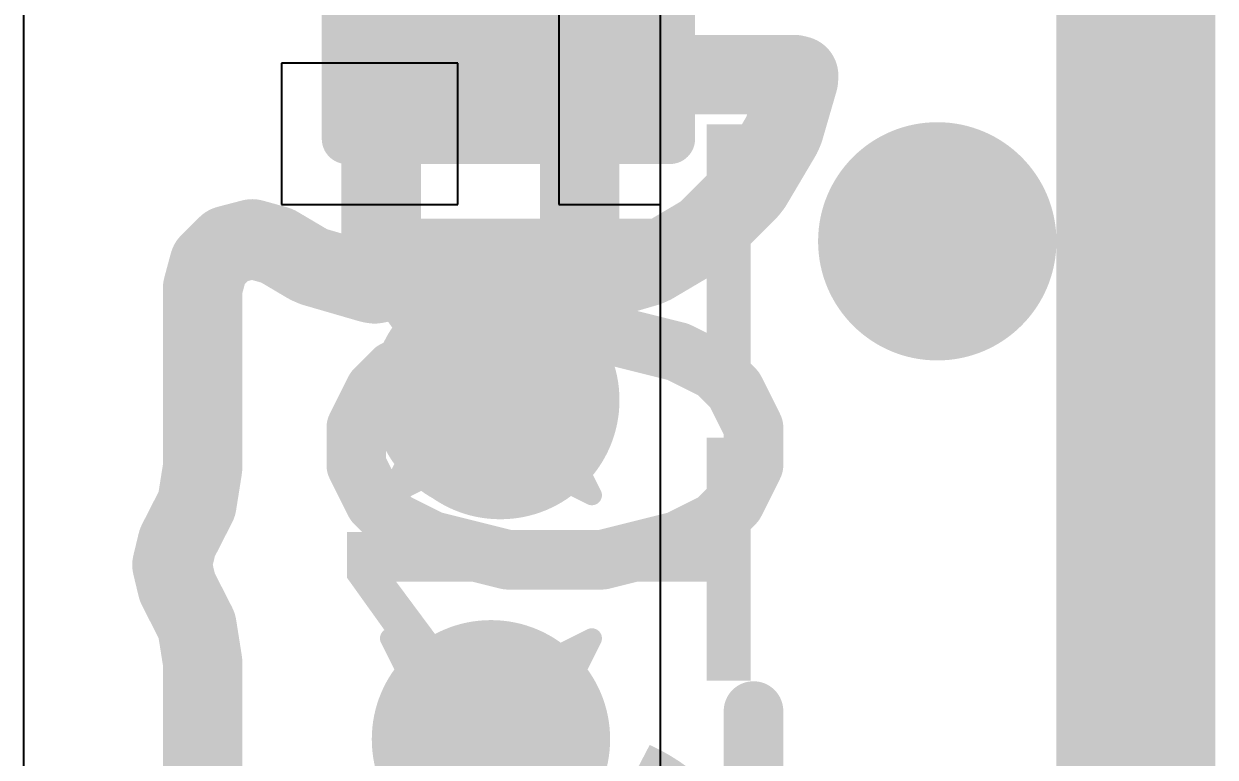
# Model space of a CAD drawing. Header units: inches. Extents: x 0 to 12.4, y -0.6 to 2.2.
# Drawn here: x 2.446 to 2.5641, y 0.1306 to 0.2033 of the extents above; entities that cross this region are included whole.
import ezdxf

# ---------------------------------------------------------------- set-up
doc = ezdxf.new("R2010")
doc.units = ezdxf.units.IN
doc.header["$MEASUREMENT"] = 0
for name, color, linetype in [('Board_Outline', 216, 'Continuous'), ('Bottom Layer', 5, 'Continuous'), ('Dimension', 6, 'Continuous'), ('Drill Drawing', 1, 'Continuous'), ('Mechanical 4', 56, 'Continuous'), ('Top Layer', 1, 'Continuous'), ('Top Overlay', 2, 'Continuous'), ('Top Paste', 8, 'Continuous'), ('Top Solder', 216, 'Continuous'), ('Via Holes', 16, 'Continuous')]:
    doc.layers.add(name, color=color, linetype=linetype)
doc.styles.add('Arial', font='', dxfattribs={"height": 0.2})
doc.styles.get('Arial').set_extended_font_data('Arial')

# ---------------------------------------------------------------- blocks, each defined once
blk = doc.blocks.new('C___0402_58')
at = {"layer": 'Top Layer'}
for points in [[(-0.0275, -0.0125), (-0.0275, 0.0125), (-0.009499999999999998, 0.0125), (-0.009500000000000001, -0.0125)], [(0.009499999999999998, -0.0125), (0.009500000000000001, 0.0125), (0.0275, 0.0125), (0.0275, -0.0125)]]:
    blk.add_hatch(color=1, dxfattribs=at).paths.add_polyline_path(points)
at = {"layer": 'Top Paste'}
for points in [[(-0.0275, -0.0125), (-0.0275, 0.0125), (-0.009499999999999998, 0.0125), (-0.009500000000000001, -0.0125)], [(0.009499999999999998, -0.0125), (0.009500000000000001, 0.0125), (0.0275, 0.0125), (0.0275, -0.0125)]]:
    blk.add_hatch(color=8, dxfattribs=at).paths.add_polyline_path(points)
at = {"layer": 'Top Solder'}
for points in [[(-0.0298622, -0.0148622), (-0.0298622, 0.0148622), (-0.007137799999999999, 0.0148622), (-0.007137800000000001, -0.0148622)], [(0.007137799999999999, -0.0148622), (0.007137800000000001, 0.0148622), (0.0298622, 0.0148622), (0.0298622, -0.0148622)]]:
    blk.add_hatch(color=216, dxfattribs=at).paths.add_polyline_path(points)
at = {"layer": 'Top Overlay'}
for points in [[(-0.031, 0.016, 0.005, 0.005, 0), (-0.011, 0.016, 0.005, 0.005, 0)], [(-0.031, 0.016, 0.005, 0.005, 0), (-0.031, -0.016, 0.005, 0.005, 0)], [(0.011, 0.016, 0.005, 0.005, 0), (0.031, 0.016, 0.005, 0.005, 0)], [(0.031, 0.016, 0.005, 0.005, 0), (0.031, -0.016, 0.005, 0.005, 0)], [(-0.031, -0.016, 0.005, 0.005, 0), (-0.011, -0.016, 0.005, 0.005, 0)], [(0.011, -0.016, 0.005, 0.005, 0), (0.031, -0.016, 0.005, 0.005, 0)]]:
    blk.add_lwpolyline(points, format="xyseb", dxfattribs=at)
for points in [[(-0.03225, 0.016, 0.0025, 0.0025, 1), (-0.02975, 0.016, 0.0025, 0.0025, 1)], [(-0.03225, 0.016, 0.0025, 0.0025, 1), (-0.02975, 0.016, 0.0025, 0.0025, 1)], [(-0.01225, 0.016, 0.0025, 0.0025, 1), (-0.00975, 0.016, 0.0025, 0.0025, 1)], [(0.00975, 0.016, 0.0025, 0.0025, 1), (0.01225, 0.016, 0.0025, 0.0025, 1)], [(0.02975, 0.016, 0.0025, 0.0025, 1), (0.03225, 0.016, 0.0025, 0.0025, 1)], [(0.02975, 0.016, 0.0025, 0.0025, 1), (0.03225, 0.016, 0.0025, 0.0025, 1)], [(-0.03225, -0.016, 0.0025, 0.0025, 1), (-0.02975, -0.016, 0.0025, 0.0025, 1)], [(-0.03225, -0.016, 0.0025, 0.0025, 1), (-0.02975, -0.016, 0.0025, 0.0025, 1)], [(-0.01225, -0.016, 0.0025, 0.0025, 1), (-0.00975, -0.016, 0.0025, 0.0025, 1)], [(0.00975, -0.016, 0.0025, 0.0025, 1), (0.01225, -0.016, 0.0025, 0.0025, 1)], [(0.02975, -0.016, 0.0025, 0.0025, 1), (0.03225, -0.016, 0.0025, 0.0025, 1)], [(0.02975, -0.016, 0.0025, 0.0025, 1), (0.03225, -0.016, 0.0025, 0.0025, 1)]]:
    blk.add_lwpolyline(points, format="xyseb", close=True, dxfattribs=at)

msp = doc.modelspace()

# ---------------------------------------------------------------- hatches: boundary and pattern name
at = {"layer": 'Bottom Layer'}
h = msp.add_hatch(color=5, dxfattribs=at)
edge = h.paths.add_edge_path()
edge.add_arc((2.4922756, 0.1665985), 0.011811, 0, 360)
h = msp.add_hatch(color=5, dxfattribs=at)
edge = h.paths.add_edge_path()
edge.add_arc((2.4922756, 0.132399), 0.011811, 0, 360)
at = {"layer": 'Dimension'}
h = msp.add_hatch(color=6, dxfattribs=at)
edge = h.paths.add_edge_path()
edge.add_arc((2.53651, 0.1817683), 0.011811, 0, 360)
h = msp.add_hatch(color=6, dxfattribs=at)
edge = h.paths.add_edge_path()
edge.add_arc((2.4932029, 0.1660202), 0.011811, 0, 360)
at = {"layer": 'Top Layer'}
h = msp.add_hatch(color=1, dxfattribs=at)
edge = h.paths.add_edge_path()
edge.add_arc((2.4922756, 0.1665985), 0.011811, 0, 360)
h = msp.add_hatch(color=1, dxfattribs=at)
edge = h.paths.add_edge_path()
edge.add_arc((2.4922756, 0.132399), 0.011811, 0, 360)
at = {"layer": 'Via Holes'}
h = msp.add_hatch(color=7, dxfattribs=at)
edge = h.paths.add_edge_path()
edge.add_arc((2.4922756, 0.1665985), 0.0059055, 0, 360)
h = msp.add_hatch(color=7, dxfattribs=at)
edge = h.paths.add_edge_path()
edge.add_arc((2.4922756, 0.132399), 0.0059055, 0, 360)

# ---------------------------------------------------------------- linework, layer by layer
at = {"layer": 'Board_Outline'}
msp.add_lwpolyline([(2.5590551, -0.4330709, 0.01, 0.01, 0), (2.5590551, 1.9685039, 0.01, 0.01, 0)], format="xyseb", dxfattribs=at)
at = {"layer": 'Bottom Layer'}
msp.add_line((2.509055, 0.3504187), (2.509055, -0.3830709), dxfattribs=at)
at = {"layer": 'Dimension'}
for points in [[(2.5522383, -0.4196294, 0.007874, 0.007874, 0), (2.5522383, 1.9563943, 0.007874, 0.007874, 0)], [(2.4813919, 0.1781605, 0.007874, 0.007874, 0), (2.4813919, 0.2131069, 0.007874, 0.007874, 0)], [(2.5010769, 0.1976609, 0.007874, 0.007874, 0), (2.5012128, 0.1981679, 0.007874, 0.007874, 0)], [(2.5012128, 0.1981679, 0.007874, 0.007874, 0), (2.5017197, 0.1983037, 0.007874, 0.007874, 0)], [(2.5017197, 0.1983037, 0.007874, 0.007874, 0), (2.5223397, 0.1983037, 0.007874, 0.007874, 0)], [(2.5223397, 0.1983037, 0.007874, 0.007874, 0), (2.522772, 0.1982017, 0.007874, 0.007874, 0)], [(2.5227493, 0.1977582, 0.007874, 0.007874, 0), (2.522772, 0.1982017, 0.007874, 0.007874, 0)], [(2.5010769, 0.1781605, 0.007874, 0.007874, 0), (2.5010769, 0.1976609, 0.007874, 0.007874, 0)], [(2.5213213, 0.1928428, 0.007874, 0.007874, 0), (2.5227493, 0.1977582, 0.007874, 0.007874, 0)], [(2.5181514, 0.1873328, 0.007874, 0.007874, 0), (2.5210793, 0.1922837, 0.007874, 0.007874, 0)], [(2.5210793, 0.1922837, 0.007874, 0.007874, 0), (2.5213213, 0.1928428, 0.007874, 0.007874, 0)], [(2.5137106, 0.182784, 0.007874, 0.007874, 0), (2.5177777, 0.1868511, 0.007874, 0.007874, 0)], [(2.5177777, 0.1868511, 0.007874, 0.007874, 0), (2.5181514, 0.1873328, 0.007874, 0.007874, 0)], [(2.5132289, 0.1824104, 0.007874, 0.007874, 0), (2.5137106, 0.182784, 0.007874, 0.007874, 0)], [(2.4661581, 0.1813713, 0.007874, 0.007874, 0), (2.4686152, 0.1820124, 0.007874, 0.007874, 0)], [(2.4686152, 0.1820124, 0.007874, 0.007874, 0), (2.471062, 0.1813328, 0.007874, 0.007874, 0)], [(2.5082781, 0.1794824, 0.007874, 0.007874, 0), (2.5132289, 0.1824104, 0.007874, 0.007874, 0)], [(2.4643554, 0.1795827, 0.007874, 0.007874, 0), (2.4661581, 0.1813713, 0.007874, 0.007874, 0)], [(2.471062, 0.1813328, 0.007874, 0.007874, 0), (2.4741907, 0.1794824, 0.007874, 0.007874, 0)], [(2.463695, 0.1771308, 0.007874, 0.007874, 0), (2.4643554, 0.1795827, 0.007874, 0.007874, 0)], [(2.4741907, 0.1794824, 0.007874, 0.007874, 0), (2.47475, 0.1792404, 0.007874, 0.007874, 0)], [(2.47475, 0.1792404, 0.007874, 0.007874, 0), (2.4803288, 0.1776196, 0.007874, 0.007874, 0)], [(2.5021401, 0.1776196, 0.007874, 0.007874, 0), (2.5077187, 0.1792404, 0.007874, 0.007874, 0)], [(2.5077187, 0.1792404, 0.007874, 0.007874, 0), (2.5082781, 0.1794824, 0.007874, 0.007874, 0)], [(2.4812459, 0.177643, 0.007874, 0.007874, 0), (2.4813919, 0.1781604, 0.007874, 0.007874, 0)], [(2.4813919, 0.1781604, 0.007874, 0.007874, 0), (2.4813919, 0.1781605, 0.007874, 0.007874, 0)], [(2.4813919, 0.1781605, 0.007874, 0.007874, 0), (2.5010769, 0.1781605, 0.007874, 0.007874, 0)], [(2.4813919, 0.1781605, 0.007874, 0.007874, 0), (2.5010769, 0.1781605, 0.007874, 0.007874, 0)], [(2.5010769, 0.1781605, 0.007874, 0.007874, 0), (2.5012228, 0.177643, 0.007874, 0.007874, 0)], [(2.463695, 0.1592984, 0.007874, 0.007874, 0), (2.463695, 0.1771308, 0.007874, 0.007874, 0)], [(2.4803288, 0.1776196, 0.007874, 0.007874, 0), (2.4807456, 0.1775435, 0.007874, 0.007874, 0)], [(2.4807456, 0.1775435, 0.007874, 0.007874, 0), (2.4812459, 0.177643, 0.007874, 0.007874, 0)], [(2.5012228, 0.177643, 0.007874, 0.007874, 0), (2.5017231, 0.1775435, 0.007874, 0.007874, 0)], [(2.5017231, 0.1775435, 0.007874, 0.007874, 0), (2.5021401, 0.1776196, 0.007874, 0.007874, 0)], [(2.4631248, 0.1556984, 0.007874, 0.007874, 0), (2.463695, 0.1592984, 0.007874, 0.007874, 0)], [(2.4612134, 0.1519469, 0.007874, 0.007874, 0), (2.4631248, 0.1556984, 0.007874, 0.007874, 0)], [(2.4611884, 0.151898, 0.007874, 0.007874, 0), (2.4612134, 0.1519469, 0.007874, 0.007874, 0)], [(2.4606563, 0.1496817, 0.007874, 0.007874, 0), (2.4611884, 0.151898, 0.007874, 0.007874, 0)], [(2.4606563, 0.1496817, 0.007874, 0.007874, 0), (2.4611884, 0.1474654, 0.007874, 0.007874, 0)], [(2.4611884, 0.1474654, 0.007874, 0.007874, 0), (2.4631248, 0.1436649, 0.007874, 0.007874, 0)], [(2.4631248, 0.1436649, 0.007874, 0.007874, 0), (2.463695, 0.1400649, 0.007874, 0.007874, 0)], [(2.463695, 0.1092984, 0.007874, 0.007874, 0), (2.463695, 0.1400649, 0.007874, 0.007874, 0)]]:
    msp.add_lwpolyline(points, format="xyseb", dxfattribs=at)
for points in [[(2.4992443, 0.1981679, 0.003937, 0.003937, 1), (2.5031813, 0.1981679, 0.003937, 0.003937, 1)], [(2.4992443, 0.1981679, 0.003937, 0.003937, 1), (2.5031813, 0.1981679, 0.003937, 0.003937, 1)], [(2.4997512, 0.1983037, 0.003937, 0.003937, 1), (2.5036882, 0.1983037, 0.003937, 0.003937, 1)], [(2.4997512, 0.1983037, 0.003937, 0.003937, 1), (2.5036882, 0.1983037, 0.003937, 0.003937, 1)], [(2.5203712, 0.1983037, 0.003937, 0.003937, 1), (2.5243082, 0.1983037, 0.003937, 0.003937, 1)], [(2.5203712, 0.1983037, 0.003937, 0.003937, 1), (2.5243082, 0.1983037, 0.003937, 0.003937, 1)], [(2.5208035, 0.1982017, 0.003937, 0.003937, 1), (2.5247405, 0.1982017, 0.003937, 0.003937, 1)], [(2.5208035, 0.1982017, 0.003937, 0.003937, 1), (2.5247405, 0.1982017, 0.003937, 0.003937, 1)], [(2.4991084, 0.1976609, 0.003937, 0.003937, 1), (2.5030454, 0.1976609, 0.003937, 0.003937, 1)], [(2.4991084, 0.1976609, 0.003937, 0.003937, 1), (2.5030454, 0.1976609, 0.003937, 0.003937, 1)], [(2.5207808, 0.1977582, 0.003937, 0.003937, 1), (2.5247178, 0.1977582, 0.003937, 0.003937, 1)], [(2.5207808, 0.1977582, 0.003937, 0.003937, 1), (2.5247178, 0.1977582, 0.003937, 0.003937, 1)], [(2.5191108, 0.1922837, 0.003937, 0.003937, 1), (2.5230478, 0.1922837, 0.003937, 0.003937, 1)], [(2.5191108, 0.1922837, 0.003937, 0.003937, 1), (2.5230478, 0.1922837, 0.003937, 0.003937, 1)], [(2.5193528, 0.1928428, 0.003937, 0.003937, 1), (2.5232898, 0.1928428, 0.003937, 0.003937, 1)], [(2.5193528, 0.1928428, 0.003937, 0.003937, 1), (2.5232898, 0.1928428, 0.003937, 0.003937, 1)], [(2.5158092, 0.1868511, 0.003937, 0.003937, 1), (2.5197462, 0.1868511, 0.003937, 0.003937, 1)], [(2.5158092, 0.1868511, 0.003937, 0.003937, 1), (2.5197462, 0.1868511, 0.003937, 0.003937, 1)], [(2.5161829, 0.1873328, 0.003937, 0.003937, 1), (2.5201199, 0.1873328, 0.003937, 0.003937, 1)], [(2.5161829, 0.1873328, 0.003937, 0.003937, 1), (2.5201199, 0.1873328, 0.003937, 0.003937, 1)], [(2.5117421, 0.182784, 0.003937, 0.003937, 1), (2.5156791, 0.182784, 0.003937, 0.003937, 1)], [(2.5117421, 0.182784, 0.003937, 0.003937, 1), (2.5156791, 0.182784, 0.003937, 0.003937, 1)], [(2.4666467, 0.1820124, 0.003937, 0.003937, 1), (2.4705837, 0.1820124, 0.003937, 0.003937, 1)], [(2.4666467, 0.1820124, 0.003937, 0.003937, 1), (2.4705837, 0.1820124, 0.003937, 0.003937, 1)], [(2.5112604, 0.1824104, 0.003937, 0.003937, 1), (2.5151974, 0.1824104, 0.003937, 0.003937, 1)], [(2.5112604, 0.1824104, 0.003937, 0.003937, 1), (2.5151974, 0.1824104, 0.003937, 0.003937, 1)], [(2.4641896, 0.1813713, 0.003937, 0.003937, 1), (2.4681266, 0.1813713, 0.003937, 0.003937, 1)], [(2.4641896, 0.1813713, 0.003937, 0.003937, 1), (2.4681266, 0.1813713, 0.003937, 0.003937, 1)], [(2.4690935, 0.1813328, 0.003937, 0.003937, 1), (2.4730305, 0.1813328, 0.003937, 0.003937, 1)], [(2.4690935, 0.1813328, 0.003937, 0.003937, 1), (2.4730305, 0.1813328, 0.003937, 0.003937, 1)], [(2.4623869, 0.1795827, 0.003937, 0.003937, 1), (2.4663239, 0.1795827, 0.003937, 0.003937, 1)], [(2.4623869, 0.1795827, 0.003937, 0.003937, 1), (2.4663239, 0.1795827, 0.003937, 0.003937, 1)], [(2.4722222, 0.1794824, 0.003937, 0.003937, 1), (2.4761592, 0.1794824, 0.003937, 0.003937, 1)], [(2.4722222, 0.1794824, 0.003937, 0.003937, 1), (2.4761592, 0.1794824, 0.003937, 0.003937, 1)], [(2.4727815, 0.1792404, 0.003937, 0.003937, 1), (2.4767185, 0.1792404, 0.003937, 0.003937, 1)], [(2.4727815, 0.1792404, 0.003937, 0.003937, 1), (2.4767185, 0.1792404, 0.003937, 0.003937, 1)], [(2.5057502, 0.1792404, 0.003937, 0.003937, 1), (2.5096872, 0.1792404, 0.003937, 0.003937, 1)], [(2.5057502, 0.1792404, 0.003937, 0.003937, 1), (2.5096872, 0.1792404, 0.003937, 0.003937, 1)], [(2.5063096, 0.1794824, 0.003937, 0.003937, 1), (2.5102466, 0.1794824, 0.003937, 0.003937, 1)], [(2.5063096, 0.1794824, 0.003937, 0.003937, 1), (2.5102466, 0.1794824, 0.003937, 0.003937, 1)], [(2.4794234, 0.1781605, 0.003937, 0.003937, 1), (2.4833604, 0.1781605, 0.003937, 0.003937, 1)], [(2.4794234, 0.1781605, 0.003937, 0.003937, 1), (2.4833604, 0.1781605, 0.003937, 0.003937, 1)], [(2.4794234, 0.1781605, 0.003937, 0.003937, 1), (2.4833604, 0.1781605, 0.003937, 0.003937, 1)], [(2.4794234, 0.1781605, 0.003937, 0.003937, 1), (2.4833604, 0.1781605, 0.003937, 0.003937, 1)], [(2.4794234, 0.1781604, 0.003937, 0.003937, 1), (2.4833604, 0.1781604, 0.003937, 0.003937, 1)], [(2.4794234, 0.1781604, 0.003937, 0.003937, 1), (2.4833604, 0.1781604, 0.003937, 0.003937, 1)], [(2.4991084, 0.1781605, 0.003937, 0.003937, 1), (2.5030454, 0.1781605, 0.003937, 0.003937, 1)], [(2.4991084, 0.1781605, 0.003937, 0.003937, 1), (2.5030454, 0.1781605, 0.003937, 0.003937, 1)], [(2.4991084, 0.1781605, 0.003937, 0.003937, 1), (2.5030454, 0.1781605, 0.003937, 0.003937, 1)], [(2.4991084, 0.1781605, 0.003937, 0.003937, 1), (2.5030454, 0.1781605, 0.003937, 0.003937, 1)], [(2.4617265, 0.1771308, 0.003937, 0.003937, 1), (2.4656635, 0.1771308, 0.003937, 0.003937, 1)], [(2.4617265, 0.1771308, 0.003937, 0.003937, 1), (2.4656635, 0.1771308, 0.003937, 0.003937, 1)], [(2.4783603, 0.1776196, 0.003937, 0.003937, 1), (2.4822973, 0.1776196, 0.003937, 0.003937, 1)], [(2.4783603, 0.1776196, 0.003937, 0.003937, 1), (2.4822973, 0.1776196, 0.003937, 0.003937, 1)], [(2.4787771, 0.1775435, 0.003937, 0.003937, 1), (2.4827141, 0.1775435, 0.003937, 0.003937, 1)], [(2.4787771, 0.1775435, 0.003937, 0.003937, 1), (2.4827141, 0.1775435, 0.003937, 0.003937, 1)], [(2.4792774, 0.177643, 0.003937, 0.003937, 1), (2.4832144, 0.177643, 0.003937, 0.003937, 1)], [(2.4792774, 0.177643, 0.003937, 0.003937, 1), (2.4832144, 0.177643, 0.003937, 0.003937, 1)], [(2.4992543, 0.177643, 0.003937, 0.003937, 1), (2.5031913, 0.177643, 0.003937, 0.003937, 1)], [(2.4992543, 0.177643, 0.003937, 0.003937, 1), (2.5031913, 0.177643, 0.003937, 0.003937, 1)], [(2.4997546, 0.1775435, 0.003937, 0.003937, 1), (2.5036916, 0.1775435, 0.003937, 0.003937, 1)], [(2.4997546, 0.1775435, 0.003937, 0.003937, 1), (2.5036916, 0.1775435, 0.003937, 0.003937, 1)], [(2.5001716, 0.1776196, 0.003937, 0.003937, 1), (2.5041086, 0.1776196, 0.003937, 0.003937, 1)], [(2.5001716, 0.1776196, 0.003937, 0.003937, 1), (2.5041086, 0.1776196, 0.003937, 0.003937, 1)], [(2.4617265, 0.1592984, 0.003937, 0.003937, 1), (2.4656635, 0.1592984, 0.003937, 0.003937, 1)], [(2.4617265, 0.1592984, 0.003937, 0.003937, 1), (2.4656635, 0.1592984, 0.003937, 0.003937, 1)], [(2.4611563, 0.1556984, 0.003937, 0.003937, 1), (2.4650933, 0.1556984, 0.003937, 0.003937, 1)], [(2.4611563, 0.1556984, 0.003937, 0.003937, 1), (2.4650933, 0.1556984, 0.003937, 0.003937, 1)], [(2.4592449, 0.1519469, 0.003937, 0.003937, 1), (2.4631819, 0.1519469, 0.003937, 0.003937, 1)], [(2.4592449, 0.1519469, 0.003937, 0.003937, 1), (2.4631819, 0.1519469, 0.003937, 0.003937, 1)], [(2.4592199, 0.151898, 0.003937, 0.003937, 1), (2.4631569, 0.151898, 0.003937, 0.003937, 1)], [(2.4592199, 0.151898, 0.003937, 0.003937, 1), (2.4631569, 0.151898, 0.003937, 0.003937, 1)], [(2.4586878, 0.1496817, 0.003937, 0.003937, 1), (2.4626248, 0.1496817, 0.003937, 0.003937, 1)], [(2.4586878, 0.1496817, 0.003937, 0.003937, 1), (2.4626248, 0.1496817, 0.003937, 0.003937, 1)], [(2.4592199, 0.1474654, 0.003937, 0.003937, 1), (2.4631569, 0.1474654, 0.003937, 0.003937, 1)], [(2.4592199, 0.1474654, 0.003937, 0.003937, 1), (2.4631569, 0.1474654, 0.003937, 0.003937, 1)], [(2.4611563, 0.1436649, 0.003937, 0.003937, 1), (2.4650933, 0.1436649, 0.003937, 0.003937, 1)], [(2.4611563, 0.1436649, 0.003937, 0.003937, 1), (2.4650933, 0.1436649, 0.003937, 0.003937, 1)], [(2.4617265, 0.1400649, 0.003937, 0.003937, 1), (2.4656635, 0.1400649, 0.003937, 0.003937, 1)], [(2.4617265, 0.1400649, 0.003937, 0.003937, 1), (2.4656635, 0.1400649, 0.003937, 0.003937, 1)]]:
    msp.add_lwpolyline(points, format="xyseb", close=True, dxfattribs=at)
at = {"layer": 'Drill Drawing'}
for points in [[(2.4822756, 0.1765985, 0.002, 0.002, 0), (2.4922756, 0.1715985, 0.002, 0.002, 0)], [(2.4822756, 0.1765985, 0.002, 0.002, 0), (2.4872756, 0.1665985, 0.002, 0.002, 0)], [(2.4922756, 0.1715985, 0.002, 0.002, 0), (2.5022756, 0.1765985, 0.002, 0.002, 0)], [(2.4972756, 0.1665985, 0.002, 0.002, 0), (2.5022756, 0.1765985, 0.002, 0.002, 0)], [(2.4822756, 0.1565985, 0.002, 0.002, 0), (2.4872756, 0.1665985, 0.002, 0.002, 0)], [(2.4972756, 0.1665985, 0.002, 0.002, 0), (2.5022756, 0.1565985, 0.002, 0.002, 0)], [(2.4822756, 0.1565985, 0.002, 0.002, 0), (2.4922756, 0.1615985, 0.002, 0.002, 0)], [(2.4922756, 0.1615985, 0.002, 0.002, 0), (2.5022756, 0.1565985, 0.002, 0.002, 0)], [(2.4822756, 0.142399, 0.002, 0.002, 0), (2.4922756, 0.137399, 0.002, 0.002, 0)], [(2.4822756, 0.142399, 0.002, 0.002, 0), (2.4872756, 0.132399, 0.002, 0.002, 0)], [(2.4922756, 0.137399, 0.002, 0.002, 0), (2.5022756, 0.142399, 0.002, 0.002, 0)], [(2.4972756, 0.132399, 0.002, 0.002, 0), (2.5022756, 0.142399, 0.002, 0.002, 0)], [(2.4822756, 0.122399, 0.002, 0.002, 0), (2.4872756, 0.132399, 0.002, 0.002, 0)], [(2.4972756, 0.132399, 0.002, 0.002, 0), (2.5022756, 0.122399, 0.002, 0.002, 0)]]:
    msp.add_lwpolyline(points, format="xyseb", dxfattribs=at)
for points in [[(2.4817756, 0.1765985, 0.001, 0.001, 1), (2.4827756, 0.1765985, 0.001, 0.001, 1)], [(2.4817756, 0.1765985, 0.001, 0.001, 1), (2.4827756, 0.1765985, 0.001, 0.001, 1)], [(2.5017756, 0.1765985, 0.001, 0.001, 1), (2.5027756, 0.1765985, 0.001, 0.001, 1)], [(2.5017756, 0.1765985, 0.001, 0.001, 1), (2.5027756, 0.1765985, 0.001, 0.001, 1)], [(2.4917756, 0.1715985, 0.001, 0.001, 1), (2.4927756, 0.1715985, 0.001, 0.001, 1)], [(2.4917756, 0.1715985, 0.001, 0.001, 1), (2.4927756, 0.1715985, 0.001, 0.001, 1)], [(2.4867756, 0.1665985, 0.001, 0.001, 1), (2.4877756, 0.1665985, 0.001, 0.001, 1)], [(2.4867756, 0.1665985, 0.001, 0.001, 1), (2.4877756, 0.1665985, 0.001, 0.001, 1)], [(2.4967756, 0.1665985, 0.001, 0.001, 1), (2.4977756, 0.1665985, 0.001, 0.001, 1)], [(2.4967756, 0.1665985, 0.001, 0.001, 1), (2.4977756, 0.1665985, 0.001, 0.001, 1)], [(2.4917756, 0.1615985, 0.001, 0.001, 1), (2.4927756, 0.1615985, 0.001, 0.001, 1)], [(2.4917756, 0.1615985, 0.001, 0.001, 1), (2.4927756, 0.1615985, 0.001, 0.001, 1)], [(2.4817756, 0.1565985, 0.001, 0.001, 1), (2.4827756, 0.1565985, 0.001, 0.001, 1)], [(2.4817756, 0.1565985, 0.001, 0.001, 1), (2.4827756, 0.1565985, 0.001, 0.001, 1)], [(2.5017756, 0.1565985, 0.001, 0.001, 1), (2.5027756, 0.1565985, 0.001, 0.001, 1)], [(2.5017756, 0.1565985, 0.001, 0.001, 1), (2.5027756, 0.1565985, 0.001, 0.001, 1)], [(2.4817756, 0.142399, 0.001, 0.001, 1), (2.4827756, 0.142399, 0.001, 0.001, 1)], [(2.4817756, 0.142399, 0.001, 0.001, 1), (2.4827756, 0.142399, 0.001, 0.001, 1)], [(2.5017756, 0.142399, 0.001, 0.001, 1), (2.5027756, 0.142399, 0.001, 0.001, 1)], [(2.5017756, 0.142399, 0.001, 0.001, 1), (2.5027756, 0.142399, 0.001, 0.001, 1)], [(2.4917756, 0.137399, 0.001, 0.001, 1), (2.4927756, 0.137399, 0.001, 0.001, 1)], [(2.4917756, 0.137399, 0.001, 0.001, 1), (2.4927756, 0.137399, 0.001, 0.001, 1)], [(2.4867756, 0.132399, 0.001, 0.001, 1), (2.4877756, 0.132399, 0.001, 0.001, 1)], [(2.4867756, 0.132399, 0.001, 0.001, 1), (2.4877756, 0.132399, 0.001, 0.001, 1)], [(2.4967756, 0.132399, 0.001, 0.001, 1), (2.4977756, 0.132399, 0.001, 0.001, 1)], [(2.4967756, 0.132399, 0.001, 0.001, 1), (2.4977756, 0.132399, 0.001, 0.001, 1)]]:
    msp.add_lwpolyline(points, format="xyseb", close=True, dxfattribs=at)
at = {"layer": 'Mechanical 4'}
for points in [[(2.4864274, 0.1708143, 0.0059055, 0.0059055, 0), (2.4939265, 0.1726891, 0.0059055, 0.0059055, 0)], [(2.4939265, 0.1726891, 0.0059055, 0.0059055, 0), (2.5033003, 0.1726891, 0.0059055, 0.0059055, 0)], [(2.5033003, 0.1726891, 0.0059055, 0.0059055, 0), (2.5107994, 0.1708143, 0.0059055, 0.0059055, 0)], [(2.4826779, 0.1689395, 0.0059055, 0.0059055, 0), (2.4864274, 0.1708143, 0.0059055, 0.0059055, 0)], [(2.5107994, 0.1708143, 0.0059055, 0.0059055, 0), (2.5145489, 0.1689395, 0.0059055, 0.0059055, 0)], [(2.4808031, 0.1670648, 0.0059055, 0.0059055, 0), (2.4826779, 0.1689395, 0.0059055, 0.0059055, 0)], [(2.5145489, 0.1689395, 0.0059055, 0.0059055, 0), (2.5164236, 0.1670648, 0.0059055, 0.0059055, 0)], [(2.4789283, 0.1633152, 0.0059055, 0.0059055, 0), (2.4808031, 0.1670648, 0.0059055, 0.0059055, 0)], [(2.5164236, 0.1670648, 0.0059055, 0.0059055, 0), (2.5182984, 0.1633152, 0.0059055, 0.0059055, 0)], [(2.4789283, 0.1595657, 0.0059055, 0.0059055, 0), (2.4789283, 0.1633152, 0.0059055, 0.0059055, 0)], [(2.5182984, 0.1595657, 0.0059055, 0.0059055, 0), (2.5182984, 0.1633152, 0.0059055, 0.0059055, 0)], [(2.4789283, 0.1595657, 0.0059055, 0.0059055, 0), (2.4808031, 0.1558162, 0.0059055, 0.0059055, 0)], [(2.5164236, 0.1558162, 0.0059055, 0.0059055, 0), (2.5182984, 0.1595657, 0.0059055, 0.0059055, 0)], [(2.4808031, 0.1558162, 0.0059055, 0.0059055, 0), (2.4826779, 0.1539414, 0.0059055, 0.0059055, 0)], [(2.5145489, 0.1539414, 0.0059055, 0.0059055, 0), (2.5164236, 0.1558162, 0.0059055, 0.0059055, 0)], [(2.4826779, 0.1539414, 0.0059055, 0.0059055, 0), (2.4864274, 0.1520667, 0.0059055, 0.0059055, 0)], [(2.5107994, 0.1520667, 0.0059055, 0.0059055, 0), (2.5145489, 0.1539414, 0.0059055, 0.0059055, 0)], [(2.4864274, 0.1520667, 0.0059055, 0.0059055, 0), (2.4939265, 0.1501919, 0.0059055, 0.0059055, 0)], [(2.5033003, 0.1501919, 0.0059055, 0.0059055, 0), (2.5107994, 0.1520667, 0.0059055, 0.0059055, 0)], [(2.4939265, 0.1501919, 0.0059055, 0.0059055, 0), (2.5033003, 0.1501919, 0.0059055, 0.0059055, 0)], [(2.5182984, 0.1126966, 0.0059055, 0.0059055, 0), (2.5182984, 0.1351937, 0.0059055, 0.0059055, 0)]]:
    msp.add_lwpolyline(points, format="xyseb", dxfattribs=at)
for points in [[(2.4924501, 0.1726891, 0.0029527, 0.0029527, 1), (2.4954029, 0.1726891, 0.0029527, 0.0029527, 1)], [(2.4924501, 0.1726891, 0.0029527, 0.0029527, 1), (2.4954029, 0.1726891, 0.0029527, 0.0029527, 1)], [(2.5018239, 0.1726891, 0.0029527, 0.0029527, 1), (2.5047767, 0.1726891, 0.0029527, 0.0029527, 1)], [(2.5018239, 0.1726891, 0.0029527, 0.0029527, 1), (2.5047767, 0.1726891, 0.0029527, 0.0029527, 1)], [(2.484951, 0.1708143, 0.0029527, 0.0029527, 1), (2.4879038, 0.1708143, 0.0029527, 0.0029527, 1)], [(2.484951, 0.1708143, 0.0029527, 0.0029527, 1), (2.4879038, 0.1708143, 0.0029527, 0.0029527, 1)], [(2.509323, 0.1708143, 0.0029527, 0.0029527, 1), (2.5122758, 0.1708143, 0.0029527, 0.0029527, 1)], [(2.509323, 0.1708143, 0.0029527, 0.0029527, 1), (2.5122758, 0.1708143, 0.0029527, 0.0029527, 1)], [(2.4812015, 0.1689395, 0.0029527, 0.0029527, 1), (2.4841543, 0.1689395, 0.0029527, 0.0029527, 1)], [(2.4812015, 0.1689395, 0.0029527, 0.0029527, 1), (2.4841543, 0.1689395, 0.0029527, 0.0029527, 1)], [(2.5130725, 0.1689395, 0.0029527, 0.0029527, 1), (2.5160253, 0.1689395, 0.0029527, 0.0029527, 1)], [(2.5130725, 0.1689395, 0.0029527, 0.0029527, 1), (2.5160253, 0.1689395, 0.0029527, 0.0029527, 1)], [(2.4793267, 0.1670648, 0.0029527, 0.0029527, 1), (2.4822795, 0.1670648, 0.0029527, 0.0029527, 1)], [(2.4793267, 0.1670648, 0.0029527, 0.0029527, 1), (2.4822795, 0.1670648, 0.0029527, 0.0029527, 1)], [(2.5149472, 0.1670648, 0.0029527, 0.0029527, 1), (2.5179, 0.1670648, 0.0029527, 0.0029527, 1)], [(2.5149472, 0.1670648, 0.0029527, 0.0029527, 1), (2.5179, 0.1670648, 0.0029527, 0.0029527, 1)], [(2.4774519, 0.1633152, 0.0029527, 0.0029527, 1), (2.4804047, 0.1633152, 0.0029527, 0.0029527, 1)], [(2.4774519, 0.1633152, 0.0029527, 0.0029527, 1), (2.4804047, 0.1633152, 0.0029527, 0.0029527, 1)], [(2.516822, 0.1633152, 0.0029527, 0.0029527, 1), (2.5197748, 0.1633152, 0.0029527, 0.0029527, 1)], [(2.516822, 0.1633152, 0.0029527, 0.0029527, 1), (2.5197748, 0.1633152, 0.0029527, 0.0029527, 1)], [(2.4774519, 0.1595657, 0.0029527, 0.0029527, 1), (2.4804047, 0.1595657, 0.0029527, 0.0029527, 1)], [(2.4774519, 0.1595657, 0.0029527, 0.0029527, 1), (2.4804047, 0.1595657, 0.0029527, 0.0029527, 1)], [(2.516822, 0.1595657, 0.0029527, 0.0029527, 1), (2.5197748, 0.1595657, 0.0029527, 0.0029527, 1)], [(2.516822, 0.1595657, 0.0029527, 0.0029527, 1), (2.5197748, 0.1595657, 0.0029527, 0.0029527, 1)], [(2.4793267, 0.1558162, 0.0029527, 0.0029527, 1), (2.4822795, 0.1558162, 0.0029527, 0.0029527, 1)], [(2.4793267, 0.1558162, 0.0029527, 0.0029527, 1), (2.4822795, 0.1558162, 0.0029527, 0.0029527, 1)], [(2.5149472, 0.1558162, 0.0029527, 0.0029527, 1), (2.5179, 0.1558162, 0.0029527, 0.0029527, 1)], [(2.5149472, 0.1558162, 0.0029527, 0.0029527, 1), (2.5179, 0.1558162, 0.0029527, 0.0029527, 1)], [(2.4812015, 0.1539414, 0.0029527, 0.0029527, 1), (2.4841543, 0.1539414, 0.0029527, 0.0029527, 1)], [(2.4812015, 0.1539414, 0.0029527, 0.0029527, 1), (2.4841543, 0.1539414, 0.0029527, 0.0029527, 1)], [(2.5130725, 0.1539414, 0.0029527, 0.0029527, 1), (2.5160253, 0.1539414, 0.0029527, 0.0029527, 1)], [(2.5130725, 0.1539414, 0.0029527, 0.0029527, 1), (2.5160253, 0.1539414, 0.0029527, 0.0029527, 1)], [(2.484951, 0.1520667, 0.0029527, 0.0029527, 1), (2.4879038, 0.1520667, 0.0029527, 0.0029527, 1)], [(2.484951, 0.1520667, 0.0029527, 0.0029527, 1), (2.4879038, 0.1520667, 0.0029527, 0.0029527, 1)], [(2.509323, 0.1520667, 0.0029527, 0.0029527, 1), (2.5122758, 0.1520667, 0.0029527, 0.0029527, 1)], [(2.509323, 0.1520667, 0.0029527, 0.0029527, 1), (2.5122758, 0.1520667, 0.0029527, 0.0029527, 1)], [(2.4924501, 0.1501919, 0.0029527, 0.0029527, 1), (2.4954029, 0.1501919, 0.0029527, 0.0029527, 1)], [(2.4924501, 0.1501919, 0.0029527, 0.0029527, 1), (2.4954029, 0.1501919, 0.0029527, 0.0029527, 1)], [(2.5018239, 0.1501919, 0.0029527, 0.0029527, 1), (2.5047767, 0.1501919, 0.0029527, 0.0029527, 1)], [(2.5018239, 0.1501919, 0.0029527, 0.0029527, 1), (2.5047767, 0.1501919, 0.0029527, 0.0029527, 1)], [(2.516822, 0.1351937, 0.0029527, 0.0029527, 1), (2.5197748, 0.1351937, 0.0029527, 0.0029527, 1)]]:
    msp.add_lwpolyline(points, format="xyseb", close=True, dxfattribs=at)
at = {"layer": 'Top Layer'}
for p, q in [((2.4459763, 0.1776457), (2.4459763, 0.226792)), ((2.4990079, 0.2044289), (2.4990079, 0.1854291)), ((2.4890079, 0.1994289), (2.4715079, 0.1994289)), ((2.4715079, 0.1994289), (2.4715079, 0.1854291)), ((2.4890079, 0.1854291), (2.4890079, 0.1994289)), ((2.4715079, 0.1854291), (2.4890079, 0.1854291)), ((2.4990079, 0.1854291), (2.509055, 0.1854291)), ((2.509055, 0.1854291), (2.509055, -0.3830709)), ((2.4459763, 0.1276457), (2.4459763, 0.1776457))]:
    msp.add_line(p, q, dxfattribs=at)

# ---------------------------------------------------------------- block references
at = {"rotation": 90}
msp.add_blockref('C___0402_58', (2.4940079, 0.2229291), dxfattribs=at)

# ---------------------------------------------------------------- texts
at = {"layer": 'Top Overlay', "style": 'Arial'}
msp.add_text('C11', height=0.04, rotation=90, dxfattribs=at).set_placement((2.5180014, 0.0936098))

doc.saveas('drawing.dxf')
